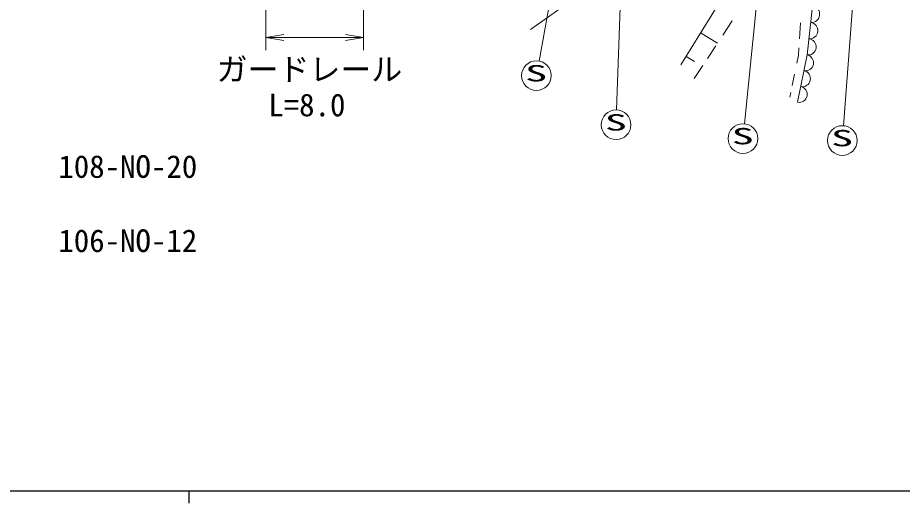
# Model space of a CAD drawing. Units: millimetres, scale not verified. Extents: x 40000 to 680000, y 20000 to 380000.
# Drawn here: x 254178 to 325644, y 204000 to 243275 of the extents above; entities that cross this region are included whole.
import ezdxf
from ezdxf.enums import TextEntityAlignment as Align

# ---------------------------------------------------------------- set-up
doc = ezdxf.new("R2010")
doc.units = ezdxf.units.MM
doc.header["$LTSCALE"] = 1000
for name, color, linetype, lineweight in [('M-TTL', 7, 'Continuous', 13), ('M-TTL-BAND', 7, 'Continuous', 25), ('M-TTL-TXT', 7, 'Continuous', 13)]:
    doc.layers.add(name, color=color, linetype=linetype, lineweight=lineweight)
doc.styles.add('ＭＳ ゴシック', font='')
doc.styles.get('ＭＳ ゴシック').set_extended_font_data('MS Gothic')

# ---------------------------------------------------------------- blocks, each defined once
blk = doc.blocks.new('open_arrow')
at = {"color": 0, "linetype": 'Continuous', "lineweight": -2}
blk.add_lwpolyline([(7.5, 1.25), (0, 0), (7.5, -1.25)], dxfattribs=at)

msp = doc.modelspace()

# ---------------------------------------------------------------- linework, layer by layer
at = {"layer": 'M-TTL'}
for p, q in [((295610, 242332), (301917, 246813)), ((307760, 239470), (311089, 244872)), ((318381, 244202), (317955, 240259)), ((317955, 240259), (318381, 244202)), ((311138, 241852), (311909, 243017)), ((317426, 242846), (317341, 241558)), ((310710, 241205), (309347, 242045)), ((309902, 239983), (310579, 241007)), ((308853, 239720), (308173, 240140)), ((317254, 240250), (317123, 239608)), ((317955, 240259), (317182, 236432)), ((317182, 236432), (317955, 240259)), ((317292, 240825), (317254, 240250)), ((308834, 238368), (309518, 239403)), ((316940, 238716), (316748, 237779)), ((316634, 237222), (316557, 236846))]:
    msp.add_line(p, q, dxfattribs=at)
for centre, radius, start, end in [((318310, 243545), 661, 263.84214, 83.84214), ((318168, 242231), 661, 263.84214, 83.84214), ((318026, 240916), 661, 263.84214, 83.84214), ((317827, 239621), 651, 258.57612, 78.57612), ((317569, 238346), 651, 258.57612, 78.57612), ((317311, 237070), 651, 258.57612, 78.57612)]:
    msp.add_arc(centre, radius, start, end, dxfattribs=at)
at = {"layer": 'M-TTL-BAND'}
for p, q in [((40000, 205000), (579000, 205000)), ((268000, 205000), (268000, 204000))]:
    msp.add_line(p, q, dxfattribs=at)
at = {"layer": 'M-TTL-TXT'}
for p, q in [((300068, 260526), (296299, 239768)), ((322279, 252661), (320891, 234537)), ((303142, 251981), (302564, 235812)), ((274237, 249892), (274236, 240660)), ((282120, 249974), (282119, 240660)), ((314279, 248552), (312892, 234694)), ((274237, 241660), (282119, 241660))]:
    msp.add_line(p, q, dxfattribs=at)
for centre in [(296085, 238587), (302522, 234613), (312773, 233500), (320799, 233341)]:
    msp.add_circle(centre, 1200, dxfattribs=at)

# ---------------------------------------------------------------- block references
at = {"layer": 'M-TTL-TXT', "xscale": 193, "yscale": 193}
msp.add_blockref('open_arrow', (274237, 241660), dxfattribs=at)
at = {"layer": 'M-TTL-TXT', "xscale": 193, "yscale": 193, "rotation": 180}
msp.add_blockref('open_arrow', (282119, 241660), dxfattribs=at)

# ---------------------------------------------------------------- texts
at = {"layer": 'M-TTL-TXT', "style": 'ＭＳ ゴシック'}
for s, p in [('ガードレール', (270245, 237630)), ('L=8.0', (274422, 234749)), ('108-NO-20', (257463, 229771)), ('106-NO-12', (257463, 223771))]:
    msp.add_text(s, height=1833, rotation=359.997, dxfattribs=at).set_placement(p, align=Align.BOTTOM_LEFT)
at = {"layer": 'M-TTL-TXT', "style": 'ＭＳ ゴシック', "width": 2}
for p in [(295166, 237724), (301603, 233750), (311854, 232637), (319881, 232478)]:
    msp.add_text('S', height=1320, rotation=359.997, dxfattribs=at).set_placement(p, align=Align.BOTTOM_LEFT)

doc.saveas('drawing.dxf')
